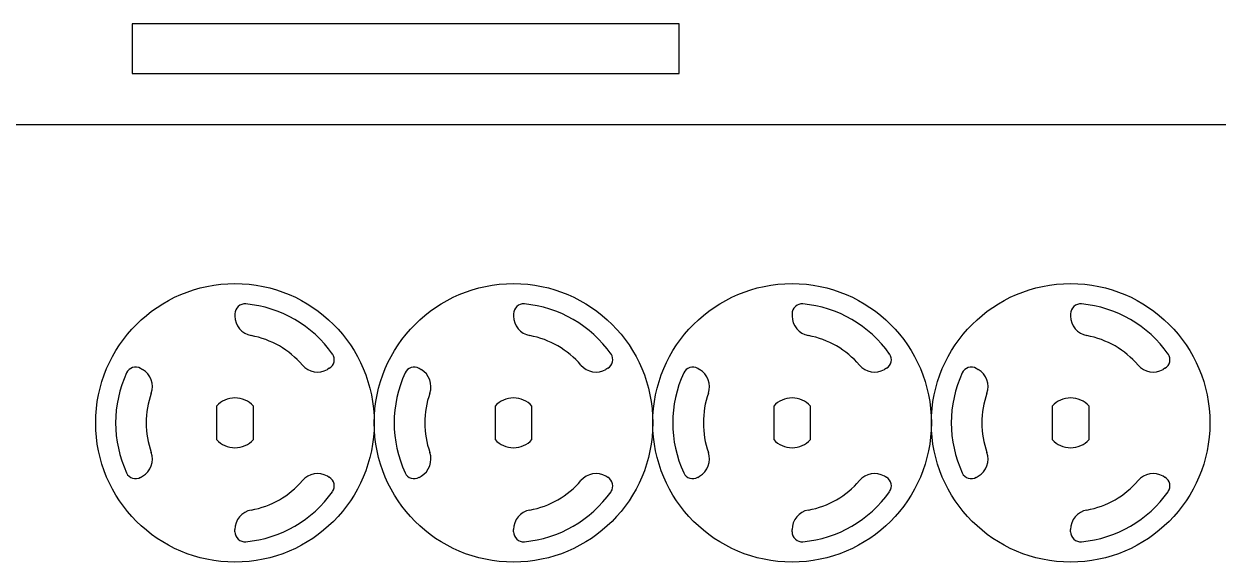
# Model space of a CAD drawing. Header units: millimetres. Extents: x 25309 to 26209, y 213925 to 214828.
# Drawn here: x 25595.2 to 25715.2, y 214030.8 to 214084.9 of the extents above; entities that cross this region are included whole.
import ezdxf

# ---------------------------------------------------------------- set-up
doc = ezdxf.new("R2010")
doc.units = ezdxf.units.MM

msp = doc.modelspace()

# ---------------------------------------------------------------- linework, layer by layer
at = {"color": 242, "linetype": 'Continuous', "lineweight": 25}
for p, q in [((25606.06, 214084.88), (25606.06, 214079.88)), ((25661.06, 214084.88), (25606.06, 214084.88)), ((25661.06, 214079.88), (25661.06, 214084.88)), ((25606.06, 214079.88), (25661.06, 214079.88)), ((25568.56, 214074.78), (25808.56, 214074.78)), ((25616.41, 214055.74), (25616.41, 214055.52)), ((25644.41, 214055.74), (25644.41, 214055.52)), ((25672.41, 214055.74), (25672.41, 214055.52)), ((25700.41, 214055.74), (25700.41, 214055.52)), ((25606.92, 214050.26), (25607.11, 214050.15)), ((25625.89, 214050.26), (25625.7, 214050.15)), ((25634.92, 214050.26), (25635.11, 214050.15)), ((25653.89, 214050.26), (25653.7, 214050.15)), ((25662.92, 214050.26), (25663.11, 214050.15)), ((25681.89, 214050.26), (25681.7, 214050.15)), ((25690.92, 214050.26), (25691.11, 214050.15)), ((25709.89, 214050.26), (25709.7, 214050.15)), ((25614.56, 214046.46), (25614.56, 214043.1)), ((25618.26, 214043.1), (25618.26, 214046.46)), ((25642.56, 214046.46), (25642.56, 214043.1)), ((25646.26, 214043.1), (25646.26, 214046.46)), ((25670.56, 214046.46), (25670.56, 214043.1)), ((25674.26, 214043.1), (25674.26, 214046.46)), ((25698.56, 214046.46), (25698.56, 214043.1)), ((25702.26, 214043.1), (25702.26, 214046.46)), ((25606.92, 214039.3), (25607.11, 214039.41)), ((25625.89, 214039.3), (25625.7, 214039.41)), ((25634.92, 214039.3), (25635.11, 214039.41)), ((25653.89, 214039.3), (25653.7, 214039.41)), ((25662.92, 214039.3), (25663.11, 214039.41)), ((25681.89, 214039.3), (25681.7, 214039.41)), ((25690.92, 214039.3), (25691.11, 214039.41)), ((25709.89, 214039.3), (25709.7, 214039.41)), ((25616.41, 214033.83), (25616.41, 214034.05)), ((25644.41, 214033.83), (25644.41, 214034.05)), ((25672.41, 214033.83), (25672.41, 214034.05)), ((25700.41, 214033.83), (25700.41, 214034.05))]:
    msp.add_line(p, q, dxfattribs=at)
for centre in [(25616.41, 214044.78), (25644.41, 214044.78), (25672.41, 214044.78), (25700.41, 214044.78)]:
    msp.add_circle(centre, 14, dxfattribs=at)
for centre, radius, start, end in [((25617.41, 214055.74), 1, 84.7841, 180), ((25616.41, 214044.78), 12, 35.2159, 84.7841), ((25645.41, 214055.74), 1, 84.7841, 180), ((25644.41, 214044.78), 12, 35.2159, 84.7841), ((25673.41, 214055.74), 1, 84.7841, 180), ((25672.41, 214044.78), 12, 35.2159, 84.7841), ((25701.41, 214055.74), 1, 84.7841, 180), ((25700.41, 214044.78), 12, 35.2159, 84.7841), ((25618.41, 214055.52), 2, 180, 259.4467), ((25646.41, 214055.52), 2, 180, 259.4467), ((25674.41, 214055.52), 2, 180, 259.4467), ((25702.41, 214055.52), 2, 180, 259.4467), ((25616.41, 214044.78), 8.92, 40.5533, 79.4467), ((25644.41, 214044.78), 8.92, 40.5533, 79.4467), ((25672.41, 214044.78), 8.92, 40.5533, 79.4467), ((25700.41, 214044.78), 8.92, 40.5533, 79.4467), ((25624.7, 214051.88), 2, 220.5533, 300), ((25625.39, 214051.13), 1, 300, 35.2159), ((25652.7, 214051.88), 2, 220.5533, 300), ((25653.39, 214051.13), 1, 300, 35.2159), ((25680.7, 214051.88), 2, 220.5533, 300), ((25681.39, 214051.13), 1, 300, 35.2159), ((25708.7, 214051.88), 2, 220.5533, 300), ((25709.39, 214051.13), 1, 300, 35.2159), ((25616.41, 214044.78), 12, 155.2159, 204.7841), ((25606.42, 214049.39), 1, 60, 155.2159), ((25606.11, 214048.42), 2, 340.5533, 60), ((25644.41, 214044.78), 12, 155.2159, 204.7841), ((25634.42, 214049.39), 1, 60, 155.2159), ((25634.11, 214048.42), 2, 340.5533, 60), ((25672.41, 214044.78), 12, 155.2159, 204.7841), ((25662.42, 214049.39), 1, 60, 155.2159), ((25662.11, 214048.42), 2, 340.5533, 60), ((25700.41, 214044.78), 12, 155.2159, 204.7841), ((25690.42, 214049.39), 1, 60, 155.2159), ((25690.11, 214048.42), 2, 340.5533, 60), ((25616.41, 214044.78), 8.92, 160.5533, 199.4467), ((25616.41, 214044.78), 2.5, 42.2686, 137.7314), ((25644.41, 214044.78), 8.92, 160.5533, 199.4467), ((25644.41, 214044.78), 2.5, 42.2686, 137.7314), ((25672.41, 214044.78), 8.92, 160.5533, 199.4467), ((25672.41, 214044.78), 2.5, 42.2686, 137.7314), ((25700.41, 214044.78), 8.92, 160.5533, 199.4467), ((25700.41, 214044.78), 2.5, 42.2686, 137.7314), ((25616.41, 214044.78), 2.5, 222.2686, 317.7314), ((25644.41, 214044.78), 2.5, 222.2686, 317.7314), ((25672.41, 214044.78), 2.5, 222.2686, 317.7314), ((25700.41, 214044.78), 2.5, 222.2686, 317.7314), ((25606.11, 214041.15), 2, 300, 19.4467), ((25634.11, 214041.15), 2, 300, 19.4467), ((25662.11, 214041.15), 2, 300, 19.4467), ((25690.11, 214041.15), 2, 300, 19.4467), ((25606.42, 214040.17), 1, 204.7841, 300), ((25634.42, 214040.17), 1, 204.7841, 300), ((25662.42, 214040.17), 1, 204.7841, 300), ((25690.42, 214040.17), 1, 204.7841, 300), ((25616.41, 214044.78), 8.92, 280.5533, 319.4467), ((25624.7, 214037.68), 2, 60, 139.4467), ((25625.39, 214038.44), 1, 324.7841, 60), ((25644.41, 214044.78), 8.92, 280.5533, 319.4467), ((25652.7, 214037.68), 2, 60, 139.4467), ((25653.39, 214038.44), 1, 324.7841, 60), ((25672.41, 214044.78), 8.92, 280.5533, 319.4467), ((25680.7, 214037.68), 2, 60, 139.4467), ((25681.39, 214038.44), 1, 324.7841, 60), ((25700.41, 214044.78), 8.92, 280.5533, 319.4467), ((25708.7, 214037.68), 2, 60, 139.4467), ((25709.39, 214038.44), 1, 324.7841, 60), ((25616.41, 214044.78), 12, 275.2159, 324.7841), ((25644.41, 214044.78), 12, 275.2159, 324.7841), ((25672.41, 214044.78), 12, 275.2159, 324.7841), ((25700.41, 214044.78), 12, 275.2159, 324.7841), ((25618.41, 214034.05), 2, 100.5533, 180), ((25646.41, 214034.05), 2, 100.5533, 180), ((25674.41, 214034.05), 2, 100.5533, 180), ((25702.41, 214034.05), 2, 100.5533, 180), ((25617.41, 214033.83), 1, 180, 275.2159), ((25645.41, 214033.83), 1, 180, 275.2159), ((25673.41, 214033.83), 1, 180, 275.2159), ((25701.41, 214033.83), 1, 180, 275.2159)]:
    msp.add_arc(centre, radius, start, end, dxfattribs=at)

doc.saveas('drawing.dxf')
